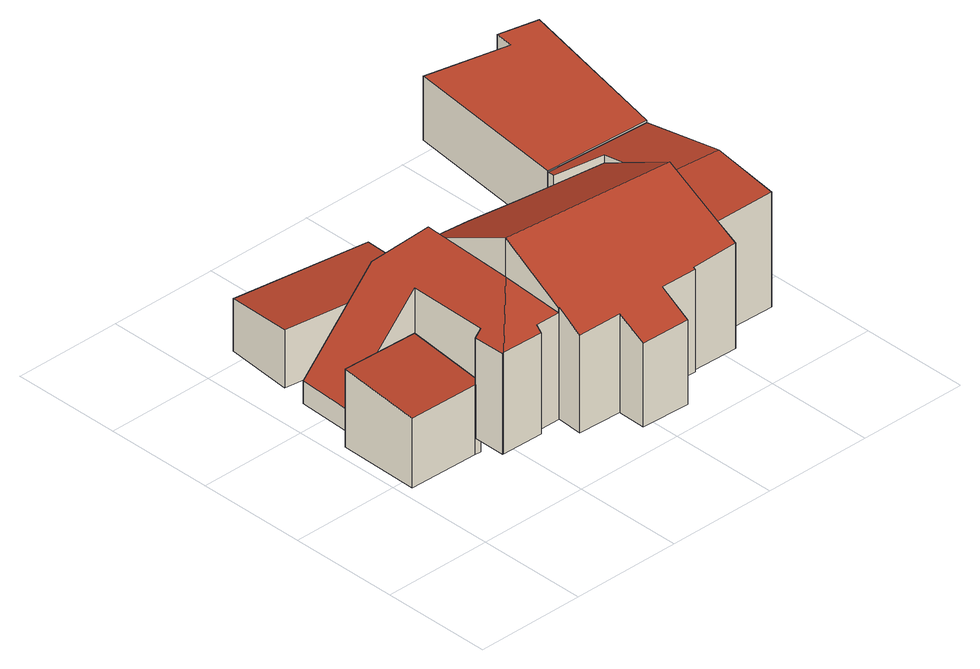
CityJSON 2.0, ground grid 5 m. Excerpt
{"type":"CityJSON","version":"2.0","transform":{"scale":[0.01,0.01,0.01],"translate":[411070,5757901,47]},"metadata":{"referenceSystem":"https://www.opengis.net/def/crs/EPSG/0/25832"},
"CityObjects":{
"building1":{"type":"Building","attributes":{"Gemeindeschluessel":"05515000","Geometrietyp2DReferenz":"3000","function":"51009_1610","roofType":"2100","measuredHeight":3.58},"geometry":[{"type":"Solid","lod":"2","boundaries":[[[[0,1,2,3]],[[4,5,1,0]],[[6,7,5,4]],[[8,9,7,6]],[[3,2,9,8]],[[6,4,0,3,8]],[[1,5,7,9,2]]]],"semantics":{"surfaces":[{"type":"WallSurface"},{"type":"RoofSurface"},{"type":"GroundSurface"}],"values":[[0,0,0,0,0,1,2]]}}]},
"building2":{"type":"Building","attributes":{"Gemeindeschluessel":"05515000","Geometrietyp2DReferenz":"3000","function":"31001_1310","roofType":"2100","measuredHeight":2.65},"geometry":[{"type":"Solid","lod":"2","boundaries":[[[[10,11,12,13]],[[14,15,11,10]],[[16,17,15,14]],[[13,12,17,16]],[[14,10,13,16]],[[11,15,17,12]]]],"semantics":{"surfaces":[{"type":"WallSurface"},{"type":"RoofSurface"},{"type":"GroundSurface"}],"values":[[0,0,0,0,1,2]]}}]},
"building3":{"type":"Building","attributes":{"Gemeindeschluessel":"05515000","Geometrietyp2DReferenz":"3000","function":"31001_1000"},"address":[{"country":"Germany","locality":"Münster","thoroughfareNumber":"81","thoroughfareName":"Pleistertimpen"}],"children":["building3-1","building3-2","building3-3"]},
"building3-1":{"type":"BuildingPart","attributes":{"roofType":"5000","measuredHeight":6.54},"parents":["building3"],"geometry":[{"type":"Solid","lod":"2","boundaries":[[[[18,19,20,21]],[[22,23,19,18]],[[24,25,23,22]],[[26,27,25,24]],[[28,29,27,26]],[[30,31,29,28]],[[32,33,31,30]],[[34,35,33,32]],[[36,37,38,35,34]],[[39,40,41,42]],[[21,20,40,39]],[[34,43,36]],[[32,30,28,26,24,22,18,44,43,34]],[[21,39,42,44,18]],[[45,46,36,43,44,42]],[[19,23,25,27,29,31,33,35,38,47,41,40,20]],[[37,36,46]],[[47,45,42,41]],[[38,37,46,45,47]]]],"semantics":{"surfaces":[{"type":"WallSurface"},{"type":"RoofSurface"},{"type":"GroundSurface"},{"type":"ClosureSurface"}],"values":[[0,0,0,0,0,0,0,0,0,0,0,1,1,1,1,2,0,3,3]]}}]},
"building3-2":{"type":"BuildingPart","attributes":{"roofType":"3100","measuredHeight":6.74},"parents":["building3"],"geometry":[{"type":"Solid","lod":"2","boundaries":[[[[48,49,50,51]],[[52,53,49,48]],[[54,55,53,52]],[[56,57,55,54]],[[58,59,57,56]],[[60,61,59,58]],[[62,63,61,60]],[[64,42,41,63,62]],[[65,66,38,37]],[[67,68,66,65]],[[69,70,68,67]],[[71,72,73,74,75]],[[51,50,72,71]],[[76,77,69,67,65,37,46,78,79]],[[64,62,60,58,56,54,52,48,51,71,75,79,78]],[[49,53,55,57,59,61,63,41,47,38,66,68,70,80,81,82,73,72,50]],[[42,64,78,45]],[[41,42,45,47]],[[45,78,46]],[[45,46,37,38,47]],[[70,69,77,80]],[[83,76,79,84]],[[80,77,76,83,81]],[[81,83,84,82]],[[74,84,79,75]],[[84,74,73,82]]]],"semantics":{"surfaces":[{"type":"WallSurface"},{"type":"RoofSurface"},{"type":"GroundSurface"},{"type":"ClosureSurface"}],"values":[[0,0,0,0,0,0,0,0,0,0,0,0,0,1,1,2,0,3,0,3,3,0,3,3,0,3]]}}]},
"building3-3":{"type":"BuildingPart","attributes":{"roofType":"3100","measuredHeight":5.78},"parents":["building3"],"geometry":[{"type":"Solid","lod":"2","boundaries":[[[[85,86,70,69,87]],[[88,89,86,85]],[[90,91,89,88]],[[92,93,91,90]],[[74,73,93,92]],[[88,85,87,94,76,83,90]],[[84,74,92,90,83]],[[80,70,86,89,91,93,73,82,81]],[[77,76,94]],[[80,81,83,76,77]],[[69,77,94,87]],[[70,80,77,69]],[[82,84,83,81]],[[73,74,84,82]]]],"semantics":{"surfaces":[{"type":"WallSurface"},{"type":"RoofSurface"},{"type":"GroundSurface"},{"type":"ClosureSurface"}],"values":[[0,0,0,0,0,1,1,2,0,3,0,3,3,3]]}}]},
"building4":{"type":"Building","attributes":{"Gemeindeschluessel":"05515000","Geometrietyp2DReferenz":"3000","function":"51009_1611","roofType":"1000","measuredHeight":2.92},"geometry":[{"type":"Solid","lod":"2","boundaries":[[[[95,96,97,98]],[[99,100,96,95]],[[101,102,100,99]],[[103,104,102,101]],[[105,106,104,103]],[[98,97,106,105]],[[103,101,99,95,98,105]],[[96,100,102,104,106,97]]]],"semantics":{"surfaces":[{"type":"WallSurface"},{"type":"RoofSurface"},{"type":"GroundSurface"}],"values":[[0,0,0,0,0,0,1,2]]}}]}
},
"vertices":[
[58,816,376],[58,816,18],[50,447,18],[50,447,338],[408,804,376],[408,804,18],[401,440,338],[401,440,18],[374,440,338],[374,440,18],
[150,1517,302],[150,1517,63],[119,1208,63],[119,1208,328],[774,1433,302],[774,1433,63],[738,1126,328],[738,1126,63],
[377,290,559],[377,290,94],[570,288,94],[570,288,557],[372,290,554],[372,290,94],[374,440,553],[374,440,94],[401,440,582],[401,440,94],[408,804,582],[408,804,94],[58,816,195],[58,816,94],[66,1053,198],[66,1053,94],[413,1042,582],[413,1042,94],[717,1033,582],[717,1033,548],[717,1033,94],[569,311,582],[569,311,94],[684,311,94],[684,311,582],[560,887,748],[546,455,742],[698,612,582],[714,969,582],[698,612,94],
[1271,179,562],[1271,179,94],[1272,188,94],[1272,188,567],[1107,187,558],[1107,187,94],[1101,43,481],[1101,43,94],[877,54,476],[877,54,94],[880,184,546],[880,184,94],[679,192,541],[679,192,94],[686,311,605],[686,311,94],[684,311,605],[891,1013,551],[891,1013,94],[1109,965,566],[1109,965,94],[1266,939,572],[1266,939,94],[1487,185,576],[1487,185,94],[1488,292,94],[1488,292,616],[1488,292,633],[1491,796,636],[1492,900,582],[698,612,768],[1489,543,768],[1492,900,94],[1490,596,94],[1489,543,94],[1490,596,672],[1489,543,662],
[1272,977,608],[1272,977,94],[1266,939,615],[1772,958,603],[1772,958,94],[1773,570,672],[1773,570,94],[1774,287,620],[1774,287,94],[1492,900,618],
[1370,1751,613],[1370,1751,321],[1272,977,321],[1272,977,613],[1749,1671,613],[1749,1671,321],[1761,1755,613],[1761,1755,321],[1942,1715,613],[1942,1715,321],[1772,958,613],[1772,958,321]
]}
